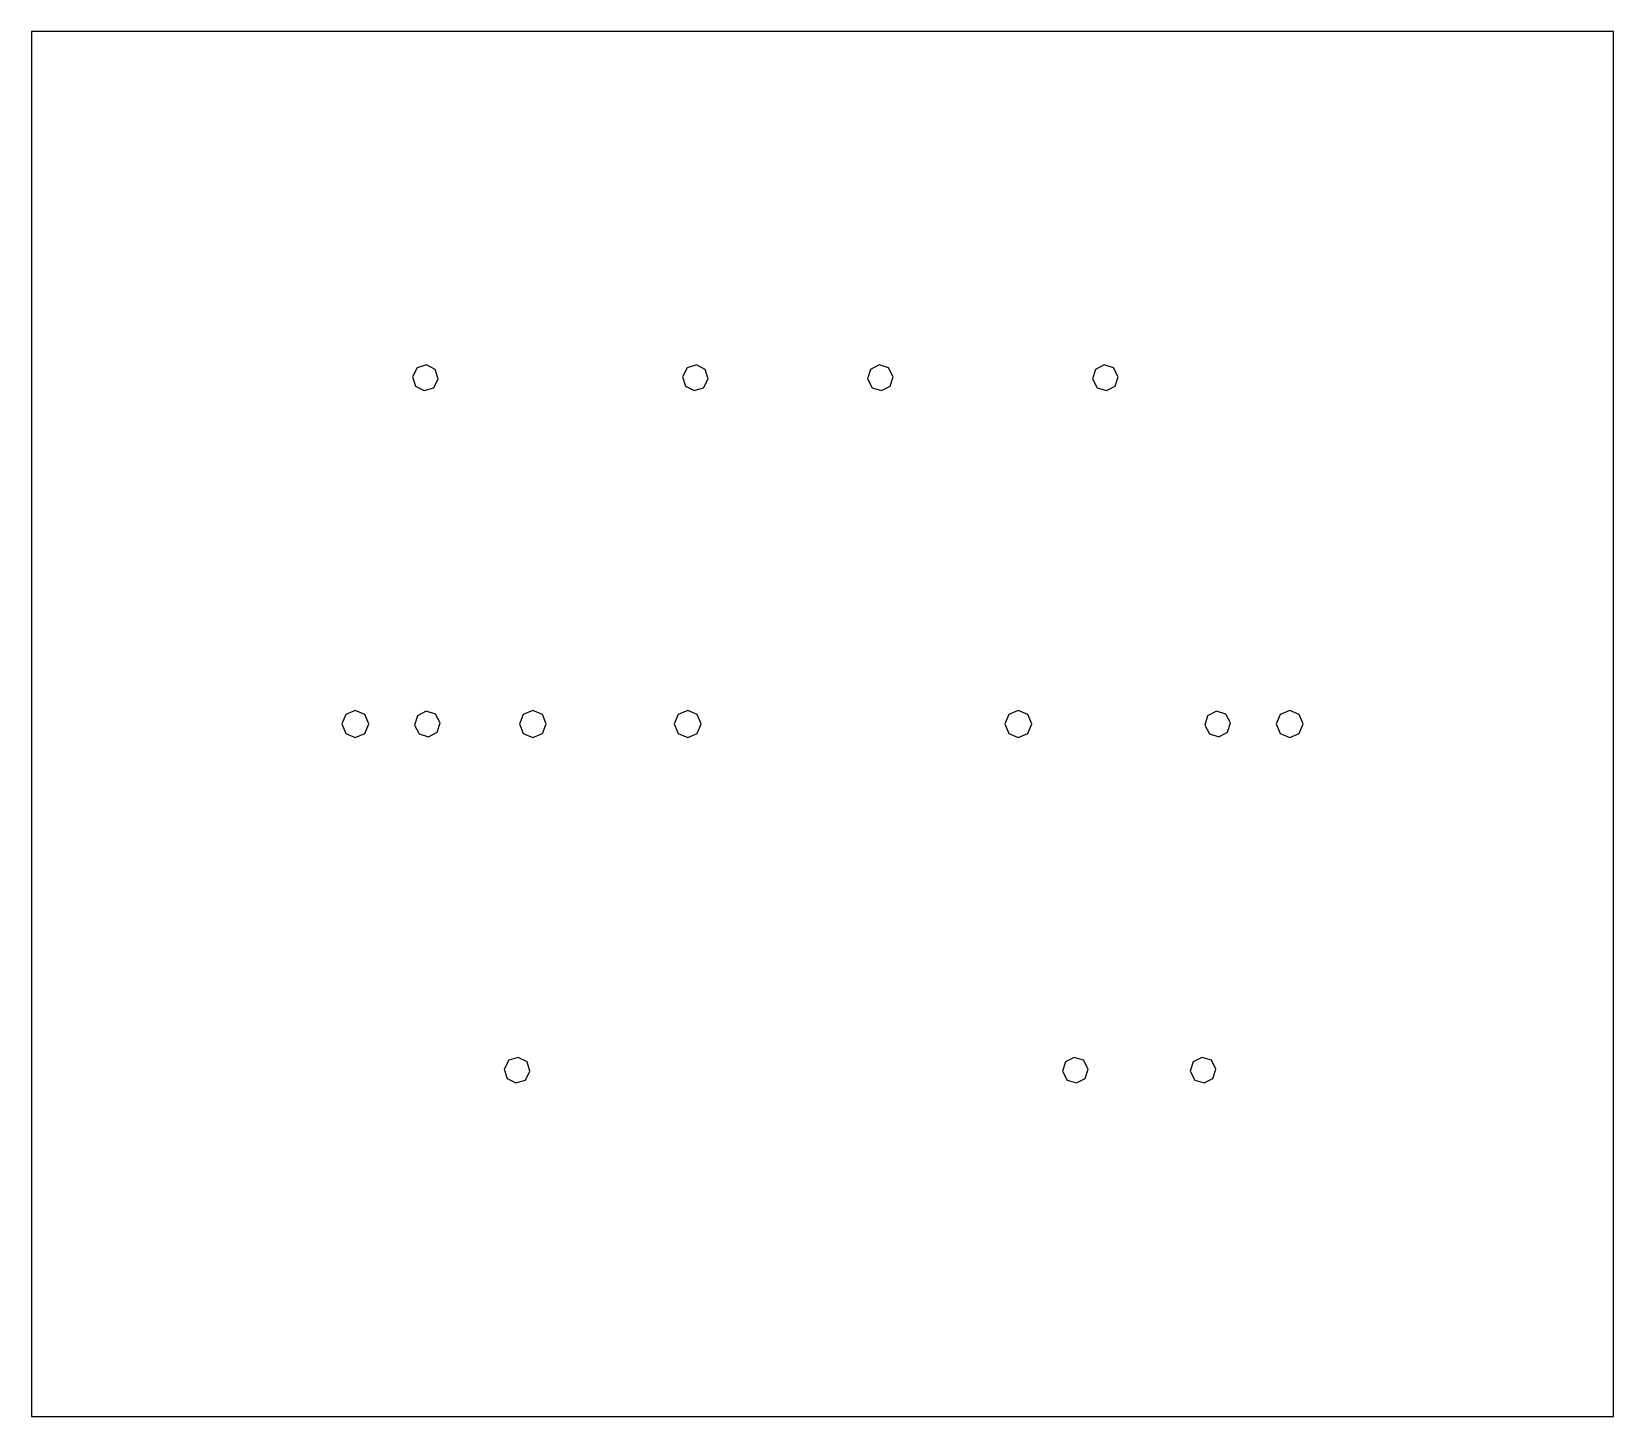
# Model space of a CAD drawing. Extents: x -1.16 to 3.64, y -3.15 to 1.05.
import ezdxf

# ---------------------------------------------------------------- set-up
doc = ezdxf.new("R2010")
doc.units = 0
doc.layers.add('V2', color=210, linetype='CONTINUOUS')

msp = doc.modelspace()

# ---------------------------------------------------------------- linework, layer by layer
at = {"layer": 'V2'}
for points in [[(-1.1561, -3.1535), (3.6439, -3.1535), (3.6439, 1.0465), (-1.1561, 1.0465), (-1.1561, -3.1535)], [(0.0424, 0.0354), (0.0139, 0.0265), (0, 0), (0.0089, -0.0285), (0.0354, -0.0424), (0.064, -0.0335), (0.0778, -0.007), (0.0689, 0.0215), (0.0424, 0.0354)], [(0.8613, 0.0354), (0.8328, 0.0265), (0.8189, 0), (0.8278, -0.0285), (0.8543, -0.0424), (0.8828, -0.0335), (0.8967, -0.007), (0.8878, 0.0215), (0.8613, 0.0354)], [(1.3942, -0.0335), (1.4228, -0.0424), (1.4493, -0.0285), (1.4582, 0), (1.4443, 0.0265), (1.4158, 0.0354), (1.3893, 0.0215), (1.3803, -0.007), (1.3942, -0.0335)], [(2.0773, -0.0335), (2.1059, -0.0424), (2.1324, -0.0285), (2.1413, 0), (2.1274, 0.0265), (2.0989, 0.0354), (2.0724, 0.0215), (2.0634, -0.007), (2.0773, -0.0335)], [(-0.203, -1.0825), (-0.1741, -1.0945), (-0.1451, -1.0825), (-0.1331, -1.0535), (-0.1451, -1.0246), (-0.1741, -1.0126), (-0.203, -1.0246), (-0.215, -1.0535), (-0.203, -1.0825)], [(0.0411, -1.0145), (0.0146, -1.0285), (0.0058, -1.0572), (0.0198, -1.0837), (0.0485, -1.0925), (0.075, -1.0785), (0.0839, -1.0498), (0.0698, -1.0233), (0.0411, -1.0145)], [(0.3239, -1.0535), (0.3359, -1.0825), (0.3648, -1.0945), (0.3938, -1.0825), (0.4058, -1.0535), (0.3938, -1.0246), (0.3648, -1.0126), (0.3359, -1.0246), (0.3239, -1.0535)], [(0.7939, -1.0535), (0.8059, -1.0825), (0.8348, -1.0945), (0.8638, -1.0825), (0.8758, -1.0535), (0.8638, -1.0246), (0.8348, -1.0126), (0.8059, -1.0246), (0.7939, -1.0535)], [(1.809, -1.0825), (1.8379, -1.0945), (1.8669, -1.0825), (1.8789, -1.0535), (1.8669, -1.0246), (1.8379, -1.0126), (1.809, -1.0246), (1.797, -1.0535), (1.809, -1.0825)], [(2.4179, -1.0837), (2.4466, -1.0925), (2.4731, -1.0785), (2.482, -1.0498), (2.4679, -1.0233), (2.4392, -1.0145), (2.4127, -1.0285), (2.4039, -1.0572), (2.4179, -1.0837)], [(2.6908, -1.0246), (2.6618, -1.0126), (2.6329, -1.0246), (2.6209, -1.0535), (2.6329, -1.0825), (2.6618, -1.0945), (2.6908, -1.0825), (2.7028, -1.0535), (2.6908, -1.0246)], [(0.2922, -2.0735), (0.2783, -2.1), (0.2873, -2.1285), (0.3137, -2.1424), (0.3423, -2.1335), (0.3562, -2.107), (0.3473, -2.0785), (0.3208, -2.0646), (0.2922, -2.0735)], [(2.0147, -2.1424), (2.0412, -2.1285), (2.0501, -2.1), (2.0362, -2.0735), (2.0077, -2.0646), (1.9812, -2.0785), (1.9723, -2.107), (1.9861, -2.1335), (2.0147, -2.1424)], [(2.3738, -2.1335), (2.4023, -2.1424), (2.4288, -2.1285), (2.4378, -2.1), (2.4239, -2.0735), (2.3953, -2.0646), (2.3688, -2.0785), (2.3599, -2.107), (2.3738, -2.1335)]]:
    msp.add_lwpolyline(points, close=True, dxfattribs=at)

doc.saveas('drawing.dxf')
